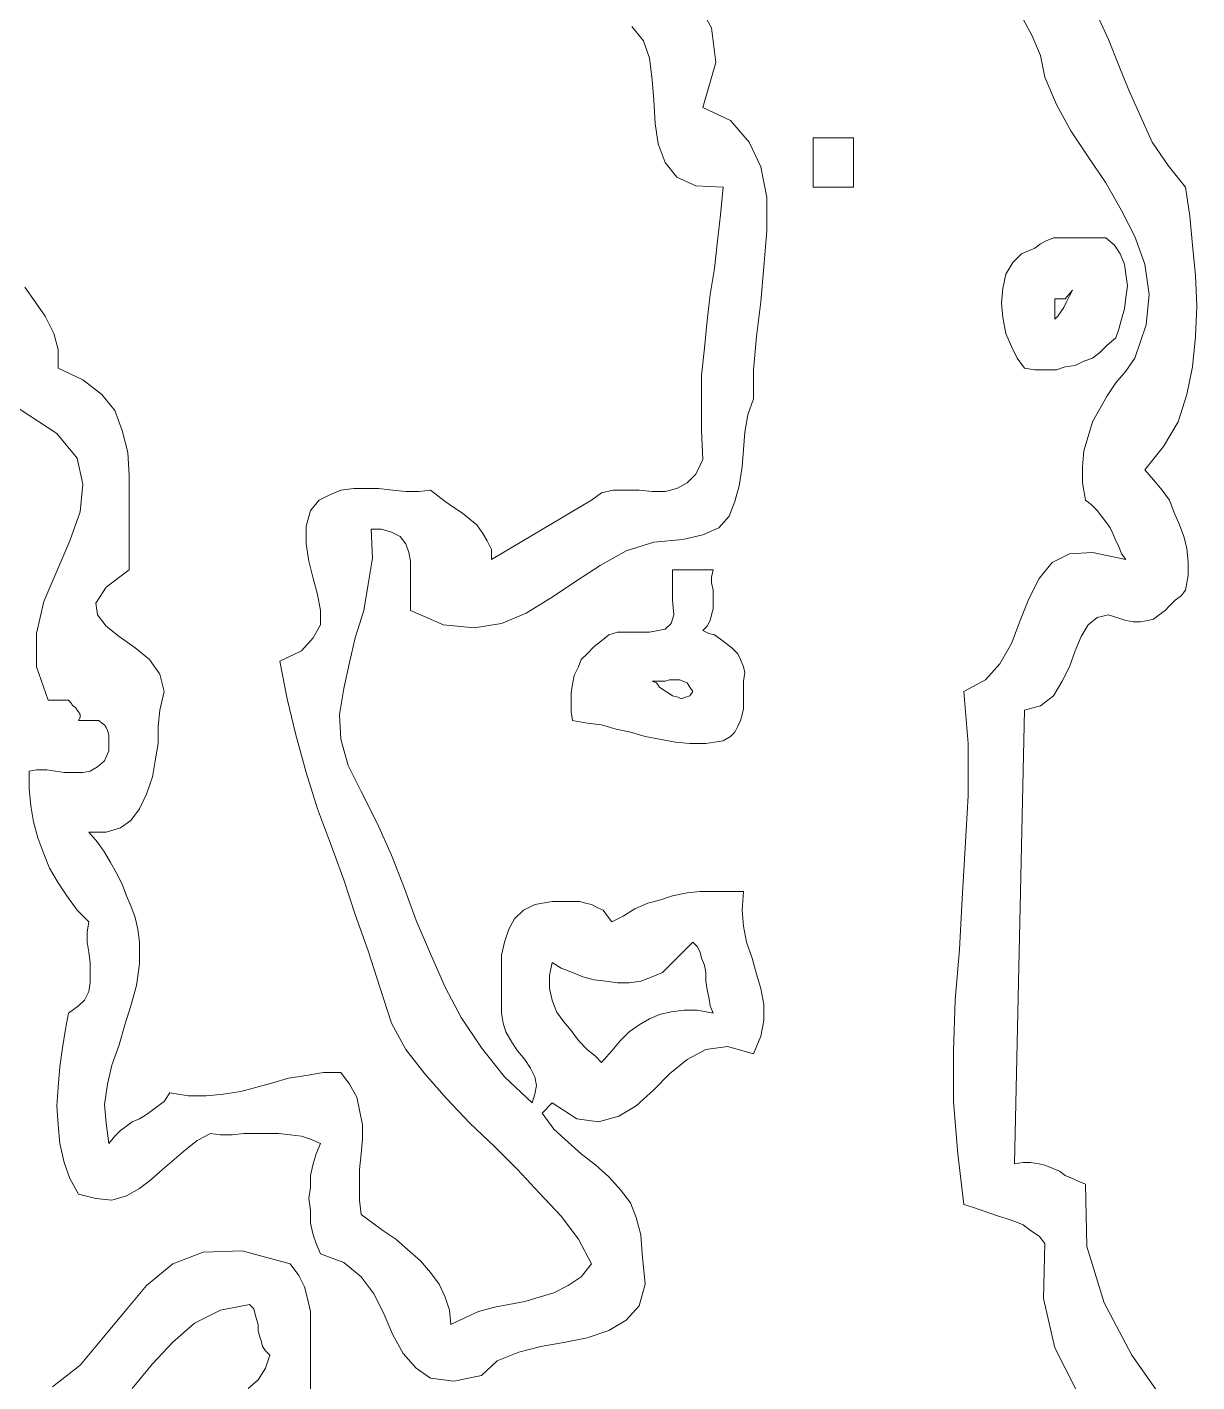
# Model space of a CAD drawing. Header units: millimetres. Extents: x -102 to 1947, y 0 to 1377.
# Drawn here: x 122.1 to 211.1, y 823.5 to 926.6 of the extents above; entities that cross this region are included whole.
import ezdxf

# ---------------------------------------------------------------- set-up
doc = ezdxf.new("R2010")
doc.units = ezdxf.units.MM
doc.layers.add('ceco.net 341', color=7, linetype='Continuous', lineweight=5)

# ---------------------------------------------------------------- blocks, each defined once
blk = doc.blocks.new('A$C00E300AF')
for p, q in [((-128.35, 1200.24), (-125.93, 1196.05)), ((-125.93, 1196.05), (-125.27, 1190.76)), ((-125.27, 1190.76), (-127.25, 1183.93)), ((-127.25, 1183.93), (-123.06, 1181.95)), ((-123.06, 1181.95), (-120.2, 1178.64)), ((-120.2, 1178.64), (-118.43, 1174.9)), ((-110.5, 1179.3), (-104.33, 1179.3)), ((-110.5, 1171.81), (-110.5, 1179.3)), ((-104.33, 1179.3), (-104.33, 1171.81)), ((-118.43, 1174.9), (-117.55, 1170.27)), ((-104.33, 1171.81), (-110.5, 1171.81)), ((-117.55, 1170.27), (-117.55, 1165.2)), ((-117.55, 1165.2), (-117.99, 1159.69)), ((-78.77, 1161.67), (-76.79, 1162.56)), ((-76.79, 1162.56), (-75.9, 1163.22)), ((-75.9, 1163.22), (-75.02, 1163.66)), ((-75.02, 1163.66), (-73.92, 1164.1)), ((-73.92, 1164.1), (-73.04, 1164.1)), ((-73.04, 1164.1), (-71.72, 1164.1)), ((-71.72, 1164.1), (-70.62, 1164.1)), ((-70.62, 1164.1), (-69.51, 1164.1)), ((-69.51, 1164.1), (-68.19, 1164.1)), ((-68.19, 1164.1), (-67.09, 1164.1)), ((-67.09, 1164.1), (-65.99, 1164.1)), ((-65.99, 1164.1), (-64.67, 1163)), ((-64.67, 1163), (-63.78, 1161.67)), ((-81.19, 1158.59), (-80.09, 1160.35)), ((-80.09, 1160.35), (-78.77, 1161.67)), ((-63.78, 1161.67), (-63.12, 1160.13)), ((-63.12, 1160.13), (-62.9, 1158.59)), ((-117.99, 1159.69), (-118.43, 1154.4)), ((-81.63, 1156.39), (-81.19, 1158.59)), ((-62.9, 1158.59), (-62.68, 1156.83)), ((-81.85, 1154.18), (-81.63, 1156.39)), ((-62.68, 1156.83), (-62.9, 1155.06)), ((-118.43, 1154.4), (-119.1, 1149.11)), ((-81.63, 1151.98), (-81.85, 1154.18)), ((-62.9, 1155.06), (-63.12, 1153.3)), ((-81.19, 1149.55), (-81.63, 1151.98)), ((-63.56, 1151.76), (-64.01, 1150.21)), ((-63.12, 1153.3), (-63.56, 1151.76)), ((-64.01, 1150.21), (-64.45, 1148.89)), ((-119.1, 1149.11), (-119.54, 1144.04)), ((-80.31, 1147.57), (-81.19, 1149.55)), ((-65.77, 1147.79), (-66.87, 1146.69)), ((-64.45, 1148.89), (-65.77, 1147.79)), ((-79.43, 1145.81), (-80.31, 1147.57)), ((-78.33, 1144.27), (-79.43, 1145.81)), ((-67.97, 1145.81), (-69.29, 1145.37)), ((-66.87, 1146.69), (-67.97, 1145.81)), ((-119.54, 1144.04), (-119.54, 1139.64)), ((-76.79, 1144.04), (-78.33, 1144.27)), ((-75.02, 1144.04), (-76.79, 1144.04)), ((-73.48, 1144.04), (-75.02, 1144.04)), ((-72.16, 1144.49), (-73.48, 1144.04)), ((-70.62, 1144.71), (-72.16, 1144.49)), ((-69.29, 1145.37), (-70.62, 1144.71)), ((-119.54, 1139.64), (-120.42, 1137.21)), ((-225.53, 1134.35), (-231.26, 1138.09)), ((-120.42, 1137.21), (-120.86, 1134.57)), ((-222.45, 1130.6), (-225.53, 1134.35)), ((-120.86, 1134.57), (-121.08, 1131.92)), ((-121.08, 1131.92), (-121.3, 1129.28)), ((-221.56, 1126.64), (-222.45, 1130.6)), ((-121.3, 1129.28), (-121.74, 1126.42)), ((-222, 1122.45), (-221.56, 1126.64)), ((-121.74, 1126.42), (-122.4, 1123.99)), ((-122.4, 1123.99), (-123.28, 1121.79)), ((-223.55, 1118.04), (-222, 1122.45)), ((-123.28, 1121.79), (-124.83, 1120.03)), ((-177.71, 1119.8), (-177.49, 1115.4)), ((-176.17, 1119.8), (-177.71, 1119.8)), ((-174.63, 1119.36), (-176.17, 1119.8)), ((-173.3, 1118.7), (-174.63, 1119.36)), ((-127.25, 1118.92), (-130.33, 1118.26)), ((-124.83, 1120.03), (-127.25, 1118.92)), ((-225.53, 1113.41), (-223.55, 1118.04)), ((-172.42, 1117.6), (-173.3, 1118.7)), ((-171.98, 1116.28), (-172.42, 1117.6)), ((-134.74, 1117.82), (-138.93, 1116.5)), ((-130.33, 1118.26), (-134.74, 1117.82)), ((-177.49, 1115.4), (-178.15, 1111.43)), ((-171.76, 1114.96), (-171.98, 1116.28)), ((-171.76, 1113.41), (-171.76, 1114.96)), ((-138.93, 1116.5), (-142.89, 1114.3)), ((-227.51, 1108.79), (-225.53, 1113.41)), ((-171.76, 1111.87), (-171.76, 1113.41)), ((-142.89, 1114.3), (-146.64, 1111.87)), ((-131.88, 1113.63), (-125.71, 1113.63)), ((-131.88, 1109.01), (-131.88, 1113.63)), ((-125.71, 1113.63), (-125.93, 1112.53)), ((-178.15, 1111.43), (-178.81, 1107.46)), ((-171.76, 1110.33), (-171.76, 1111.87)), ((-146.64, 1111.87), (-150.17, 1109.45)), ((-125.93, 1112.53), (-125.93, 1111.65)), ((-125.93, 1111.65), (-125.71, 1110.55)), ((-125.71, 1110.55), (-125.71, 1109.67)), ((-228.62, 1103.94), (-227.51, 1108.79)), ((-171.76, 1109.01), (-171.76, 1110.33)), ((-171.76, 1107.46), (-171.76, 1109.01)), ((-150.17, 1109.45), (-154.13, 1107.02)), ((-131.66, 1106.8), (-131.88, 1109.01)), ((-125.71, 1109.67), (-125.71, 1108.57)), ((-125.71, 1108.57), (-125.71, 1107.68)), ((-178.81, 1107.46), (-180.14, 1103.28)), ((-166.69, 1105.26), (-171.76, 1107.46)), ((-154.13, 1107.02), (-157.88, 1105.48)), ((-132.1, 1105.48), (-131.66, 1106.8)), ((-125.93, 1106.8), (-126.15, 1105.92)), ((-125.71, 1107.68), (-125.93, 1106.8)), ((-162.07, 1104.82), (-166.69, 1105.26)), ((-157.88, 1105.48), (-162.07, 1104.82)), ((-135.4, 1104.16), (-134.08, 1104.38)), ((-134.08, 1104.38), (-132.98, 1104.6)), ((-132.98, 1104.6), (-132.1, 1105.48)), ((-126.59, 1105.04), (-127.25, 1104.38)), ((-127.25, 1104.38), (-126.37, 1103.94)), ((-126.15, 1105.92), (-126.59, 1105.04)), ((-228.62, 1098.87), (-228.62, 1103.94)), ((-180.14, 1103.28), (-181.02, 1099.53)), ((-143.78, 1101.96), (-142.67, 1102.84)), ((-142.67, 1102.84), (-141.57, 1103.72)), ((-141.57, 1103.72), (-140.25, 1104.16)), ((-140.25, 1104.16), (-138.71, 1104.16)), ((-138.71, 1104.16), (-136.94, 1104.16)), ((-136.94, 1104.16), (-135.4, 1104.16)), ((-126.37, 1103.94), (-125.49, 1103.72)), ((-125.49, 1103.72), (-124.6, 1103.06)), ((-124.6, 1103.06), (-123.72, 1102.4)), ((-123.72, 1102.4), (-122.84, 1101.74)), ((-145.76, 1099.97), (-144.88, 1100.85)), ((-144.88, 1100.85), (-143.78, 1101.96)), ((-122.84, 1101.74), (-121.96, 1100.85)), ((-121.96, 1100.85), (-121.52, 1099.97)), ((-226.85, 1093.8), (-228.62, 1098.87)), ((-181.02, 1099.53), (-181.9, 1095.57)), ((-146.86, 1097.55), (-146.2, 1098.87)), ((-146.2, 1098.87), (-145.76, 1099.97)), ((-121.52, 1099.97), (-121.08, 1098.87)), ((-121.08, 1098.87), (-120.86, 1097.99)), ((-147.3, 1094.9), (-147.08, 1096.23)), ((-147.08, 1096.23), (-146.86, 1097.55)), ((-120.86, 1097.99), (-121.08, 1096.67)), ((-121.08, 1096.67), (-121.08, 1095.79)), ((-181.9, 1095.57), (-182.56, 1091.6)), ((-147.3, 1093.58), (-147.3, 1094.9)), ((-121.08, 1095.79), (-121.08, 1094.68)), ((-121.08, 1094.68), (-121.08, 1093.58)), ((-223.77, 1093.8), (-226.85, 1093.8)), ((-223.33, 1093.36), (-223.77, 1093.8)), ((-223.11, 1092.92), (-223.33, 1093.36)), ((-222.67, 1092.7), (-223.11, 1092.92)), ((-222.45, 1092.26), (-222.67, 1092.7)), ((-222.23, 1092.04), (-222.45, 1092.26)), ((-222, 1091.6), (-222.23, 1092.04)), ((-147.3, 1092.04), (-147.3, 1093.58)), ((-147.08, 1090.72), (-147.3, 1092.04)), ((-121.08, 1092.48), (-121.3, 1091.6)), ((-121.08, 1093.58), (-121.08, 1092.48)), ((-222.23, 1090.72), (-222, 1091.16)), ((-219.14, 1090.72), (-222.23, 1090.72)), ((-222, 1091.16), (-222, 1091.6)), ((-218.7, 1090.28), (-219.14, 1090.72)), ((-218.26, 1090.06), (-218.7, 1090.28)), ((-218.04, 1089.62), (-218.26, 1090.06)), ((-182.56, 1091.6), (-182.34, 1087.85)), ((-144.88, 1090.28), (-147.08, 1090.72)), ((-142.67, 1090.06), (-144.88, 1090.28)), ((-140.47, 1089.39), (-142.67, 1090.06)), ((-121.52, 1090.72), (-121.96, 1089.84)), ((-121.3, 1091.6), (-121.52, 1090.72)), ((-217.82, 1089.17), (-218.04, 1089.62)), ((-217.6, 1088.51), (-217.82, 1089.17)), ((-217.6, 1087.85), (-217.6, 1088.51)), ((-138.27, 1088.95), (-140.47, 1089.39)), ((-136.06, 1088.29), (-138.27, 1088.95)), ((-133.86, 1087.85), (-136.06, 1088.29)), ((-123.06, 1088.29), (-124.16, 1087.63)), ((-122.4, 1088.95), (-123.06, 1088.29)), ((-121.96, 1089.84), (-122.4, 1088.95)), ((-218.26, 1084.55), (-217.6, 1086.09)), ((-217.6, 1087.41), (-217.6, 1087.85)), ((-217.6, 1086.75), (-217.6, 1087.41)), ((-217.6, 1086.09), (-217.6, 1086.75)), ((-182.34, 1087.85), (-181.24, 1083.89)), ((-131.44, 1087.41), (-133.86, 1087.85)), ((-129.23, 1087.19), (-131.44, 1087.41)), ((-126.81, 1087.19), (-129.23, 1087.19)), ((-124.16, 1087.63), (-126.81, 1087.19)), ((-219.36, 1083.67), (-218.26, 1084.55)), ((-181.24, 1083.89), (-179.25, 1079.92)), ((-229.72, 1083), (-228.62, 1083.22)), ((-229.72, 1080.36), (-229.72, 1083)), ((-228.62, 1083.22), (-227.07, 1083.22)), ((-227.07, 1083.22), (-225.75, 1083)), ((-225.75, 1083), (-224.43, 1082.78)), ((-224.43, 1082.78), (-222.89, 1082.78)), ((-222.89, 1082.78), (-221.56, 1082.78)), ((-221.56, 1082.78), (-220.46, 1083)), ((-220.46, 1083), (-219.36, 1083.67)), ((-229.5, 1077.72), (-229.72, 1080.36)), ((-179.25, 1079.92), (-176.83, 1075.07)), ((-229.06, 1075.29), (-229.5, 1077.72)), ((-228.4, 1072.87), (-229.06, 1075.29)), ((-176.83, 1075.07), (-174.63, 1070.22)), ((-227.51, 1070.44), (-228.4, 1072.87)), ((-226.63, 1068.24), (-227.51, 1070.44)), ((-174.63, 1070.22), (-172.64, 1065.16)), ((-225.31, 1066.04), (-226.63, 1068.24)), ((-223.99, 1064.05), (-225.31, 1066.04)), ((-222.45, 1061.85), (-223.99, 1064.05)), ((-172.64, 1065.16), (-170.88, 1060.31)), ((-152.81, 1062.73), (-150.17, 1063.17)), ((-150.17, 1063.17), (-149.29, 1063.17)), ((-149.29, 1063.17), (-148.18, 1063.17)), ((-148.18, 1063.17), (-147.08, 1063.17)), ((-147.08, 1063.17), (-145.98, 1063.17)), ((-145.98, 1063.17), (-145.1, 1062.95)), ((-135.62, 1062.95), (-133.86, 1063.39)), ((-133.86, 1063.39), (-131.88, 1064.05)), ((-131.88, 1064.05), (-129.67, 1064.49)), ((-129.67, 1064.49), (-127.69, 1064.71)), ((-127.69, 1064.71), (-125.49, 1064.71)), ((-125.49, 1064.71), (-123.28, 1064.71)), ((-123.28, 1064.71), (-121.08, 1064.71)), ((-121.08, 1064.71), (-121.3, 1061.85)), ((-220.68, 1060.09), (-222.45, 1061.85)), ((-155.9, 1060.53), (-154.57, 1061.85)), ((-154.57, 1061.85), (-152.81, 1062.73)), ((-145.1, 1062.95), (-144.22, 1062.73)), ((-144.22, 1062.73), (-143.34, 1062.29)), ((-143.34, 1062.29), (-142.45, 1061.85)), ((-142.45, 1061.85), (-141.79, 1060.97)), ((-139.37, 1060.97), (-137.61, 1062.07)), ((-137.61, 1062.07), (-135.62, 1062.95)), ((-121.3, 1061.85), (-121.08, 1059.43)), ((-220.9, 1058.54), (-220.68, 1060.09)), ((-170.88, 1060.31), (-168.68, 1055.24)), ((-156.78, 1058.98), (-155.9, 1060.53)), ((-141.79, 1060.97), (-141.13, 1060.09)), ((-141.13, 1060.09), (-139.37, 1060.97)), ((-121.08, 1059.43), (-120.64, 1057)), ((-220.9, 1057), (-220.9, 1058.54)), ((-220.68, 1055.46), (-220.9, 1057)), ((-157.88, 1055.02), (-157.44, 1057)), ((-157.44, 1057), (-156.78, 1058.98)), ((-120.64, 1057), (-119.76, 1054.58)), ((-220.46, 1053.92), (-220.68, 1055.46)), ((-168.68, 1055.24), (-166.47, 1050.17)), ((-157.88, 1052.81), (-157.88, 1055.02)), ((-220.46, 1052.37), (-220.46, 1053.92)), ((-119.76, 1054.58), (-119.1, 1052.15)), ((-220.68, 1049.51), (-220.46, 1050.83)), ((-220.46, 1050.83), (-220.46, 1052.37)), ((-157.88, 1050.61), (-157.88, 1052.81)), ((-119.1, 1052.15), (-118.43, 1049.95)), ((-221.34, 1048.19), (-220.68, 1049.51)), ((-166.47, 1050.17), (-164.05, 1045.54)), ((-157.88, 1048.41), (-157.88, 1050.61)), ((-118.43, 1049.95), (-117.99, 1047.53)), ((-223.77, 1046.2), (-222.23, 1047.31)), ((-222.23, 1047.31), (-221.34, 1048.19)), ((-157.88, 1046.2), (-157.88, 1048.41)), ((-117.99, 1047.53), (-117.99, 1045.1)), ((-224.21, 1043.78), (-223.77, 1046.2)), ((-164.05, 1045.54), (-160.96, 1040.92)), ((-157.66, 1044.66), (-157.88, 1046.2)), ((-157.22, 1043.34), (-157.66, 1044.66)), ((-117.99, 1045.1), (-118.43, 1042.68)), ((-224.65, 1040.92), (-224.21, 1043.78)), ((-156.34, 1041.8), (-157.22, 1043.34)), ((-118.43, 1042.68), (-119.54, 1040.03)), ((-225.09, 1038.05), (-224.65, 1040.92)), ((-160.96, 1040.92), (-157.44, 1036.51)), ((-155.46, 1040.47), (-156.34, 1041.8)), ((-126.81, 1040.69), (-129.67, 1039.15)), ((-123.5, 1041.14), (-126.81, 1040.69)), ((-119.54, 1040.03), (-123.5, 1041.14)), ((-154.35, 1039.15), (-155.46, 1040.47)), ((-153.47, 1037.83), (-154.35, 1039.15)), ((-129.67, 1039.15), (-132.32, 1036.95)), ((-225.31, 1034.97), (-225.09, 1038.05)), ((-157.44, 1036.51), (-153.25, 1032.54)), ((-152.81, 1036.51), (-153.47, 1037.83)), ((-152.59, 1035.19), (-152.81, 1036.51)), ((-132.32, 1036.95), (-134.74, 1034.52)), ((-225.53, 1032.1), (-225.31, 1034.97)), ((-152.81, 1033.86), (-152.59, 1035.19)), ((-134.74, 1034.52), (-137.39, 1032.1)), ((-153.25, 1032.54), (-152.81, 1033.86)), ((-150.17, 1032.54), (-151.71, 1031)), ((-146.42, 1030.12), (-150.17, 1032.54)), ((-225.31, 1029.24), (-225.53, 1032.1)), ((-151.71, 1031), (-149.95, 1028.57)), ((-140.03, 1030.56), (-143.12, 1029.68)), ((-137.39, 1032.1), (-140.03, 1030.56)), ((-225.09, 1026.37), (-225.31, 1029.24)), ((-149.95, 1028.57), (-147.74, 1026.59)), ((-143.12, 1029.68), (-146.42, 1030.12)), ((-224.43, 1023.51), (-225.09, 1026.37)), ((-204.16, 1026.81), (-205.92, 1025.49)), ((-202.17, 1027.91), (-204.16, 1026.81)), ((-200.63, 1027.69), (-202.17, 1027.91)), ((-198.87, 1027.69), (-200.63, 1027.69)), ((-197.1, 1027.91), (-198.87, 1027.69)), ((-195.34, 1027.91), (-197.1, 1027.91)), ((-193.36, 1027.91), (-195.34, 1027.91)), ((-191.82, 1027.91), (-193.36, 1027.91)), ((-190.05, 1027.69), (-191.82, 1027.91)), ((-188.29, 1027.47), (-190.05, 1027.69)), ((-186.97, 1027.03), (-188.29, 1027.47)), ((-185.42, 1026.37), (-186.97, 1027.03)), ((-186.09, 1024.83), (-185.42, 1026.37)), ((-147.74, 1026.59), (-145.76, 1024.83)), ((-205.92, 1025.49), (-207.68, 1023.95)), ((-186.53, 1023.29), (-186.09, 1024.83)), ((-145.76, 1024.83), (-143.56, 1023.07)), ((-223.55, 1021.08), (-224.43, 1023.51)), ((-209.44, 1022.4), (-211.21, 1020.86)), ((-207.68, 1023.95), (-209.44, 1022.4)), ((-186.97, 1021.52), (-186.53, 1023.29)), ((-143.56, 1023.07), (-141.57, 1021.3)), ((-222.23, 1018.66), (-223.55, 1021.08)), ((-211.21, 1020.86), (-212.97, 1019.54)), ((-186.97, 1019.76), (-186.97, 1021.52)), ((-141.57, 1021.3), (-139.81, 1019.32)), ((-219.58, 1018), (-222.23, 1018.66)), ((-217.16, 1017.78), (-219.58, 1018)), ((-214.95, 1018.44), (-217.16, 1017.78)), ((-212.97, 1019.54), (-214.95, 1018.44)), ((-187.19, 1018), (-186.97, 1019.76)), ((-186.97, 1016.23), (-187.19, 1018)), ((-139.81, 1019.32), (-138.27, 1017.34)), ((-186.97, 1014.25), (-186.97, 1016.23)), ((-138.27, 1017.34), (-137.39, 1015.13)), ((-186.53, 1012.49), (-186.97, 1014.25)), ((-137.39, 1015.13), (-136.72, 1012.49)), ((-186.09, 1011.17), (-186.53, 1012.49)), ((-136.72, 1012.49), (-136.5, 1009.62)), ((-207.9, 1008.08), (-203.27, 1009.84)), ((-203.27, 1009.84), (-197.32, 1010.06)), ((-197.32, 1010.06), (-190.05, 1008.08)), ((-185.42, 1009.62), (-186.09, 1011.17)), ((-181.9, 1008.3), (-185.42, 1009.62)), ((-136.5, 1009.62), (-136.06, 1005)), ((-211.87, 1004.78), (-207.9, 1008.08)), ((-190.05, 1008.08), (-188.73, 1006.32)), ((-179.25, 1006.1), (-181.9, 1008.3)), ((-188.73, 1006.32), (-187.85, 1004.56)), ((-177.27, 1003.45), (-179.25, 1006.1)), ((-215.17, 1000.81), (-211.87, 1004.78)), ((-187.85, 1004.56), (-187.41, 1002.79)), ((-175.73, 1000.37), (-177.27, 1003.45)), ((-136.06, 1005), (-136.94, 1001.69)), ((-187.41, 1002.79), (-186.97, 1000.81)), ((-136.94, 1001.69), (-138.93, 999.49)), ((-218.7, 996.62), (-215.17, 1000.81)), ((-186.97, 1000.81), (-186.97, 998.83)), ((-174.41, 997.28), (-175.73, 1000.37)), ((-138.93, 999.49), (-141.57, 997.94)), ((-186.97, 998.83), (-186.97, 996.62)), ((-172.86, 994.42), (-174.41, 997.28)), ((-141.57, 997.94), (-144.88, 996.84)), ((-222, 992.66), (-218.7, 996.62)), ((-186.97, 996.62), (-186.97, 994.42)), ((-151.93, 995.52), (-155.24, 994.64)), ((-148.18, 996.18), (-151.93, 995.52)), ((-144.88, 996.84), (-148.18, 996.18)), ((-186.97, 994.42), (-186.97, 992.22)), ((-170.88, 992.22), (-172.86, 994.42)), ((-158.54, 993.32), (-160.96, 991.11)), ((-155.24, 994.64), (-158.54, 993.32)), ((-226.19, 989.35), (-222, 992.66)), ((-186.97, 992.22), (-186.97, 990.23)), ((-168.68, 990.67), (-170.88, 992.22)), ((-160.96, 991.11), (-165.15, 990.23)), ((-186.97, 990.23), (-186.97, 988.03)), ((-165.15, 990.23), (-168.68, 990.67))]:
    blk.add_line(p, q)
at = {"layer": 'ceco.net 341'}
for p, q in [((-78.77, 1197.81), (-77.23, 1194.95)), ((-65.55, 1194.29), (-67.31, 1198.03)), ((-138.05, 1196.27), (-136.28, 1194.07)), ((-136.28, 1194.07), (-135.4, 1191.42)), ((-77.23, 1194.95), (-75.9, 1191.86)), ((-64.01, 1190.32), (-65.55, 1194.29)), ((-135.4, 1191.42), (-134.96, 1188.12)), ((-75.9, 1191.86), (-75.24, 1188.56)), ((-62.46, 1186.57), (-64.01, 1190.32)), ((-134.96, 1188.12), (-134.74, 1185.03)), ((-75.24, 1188.56), (-73.48, 1184.37)), ((-134.74, 1185.03), (-134.52, 1181.51)), ((-60.7, 1182.61), (-62.46, 1186.57)), ((-73.48, 1184.37), (-71.28, 1180.4)), ((-134.52, 1181.51), (-134.08, 1178.42)), ((-58.94, 1178.64), (-60.7, 1182.61)), ((-71.28, 1180.4), (-68.63, 1176.44)), ((-56.51, 1175.12), (-58.94, 1178.64)), ((-134.08, 1178.42), (-132.98, 1175.56)), ((-132.98, 1175.56), (-131.22, 1173.35)), ((-68.63, 1176.44), (-65.99, 1172.47)), ((-53.87, 1171.81), (-56.51, 1175.12)), ((-131.22, 1173.35), (-128.35, 1172.03)), ((-65.99, 1172.47), (-63.56, 1168.28)), ((-128.35, 1172.03), (-124.16, 1171.81)), ((-124.16, 1171.81), (-124.6, 1167.62)), ((-53.21, 1167.4), (-53.87, 1171.81)), ((-63.56, 1168.28), (-61.58, 1164.32)), ((-124.6, 1167.62), (-125.05, 1163.66)), ((-52.77, 1163), (-53.21, 1167.4)), ((-61.58, 1164.32), (-60.04, 1160.13)), ((-125.05, 1163.66), (-125.49, 1159.47)), ((-52.33, 1158.37), (-52.77, 1163)), ((-60.04, 1160.13), (-59.38, 1155.5)), ((-125.49, 1159.47), (-126.15, 1155.5)), ((-52.11, 1153.74), (-52.33, 1158.37)), ((-228.84, 1154.4), (-230.38, 1156.61)), ((-72.16, 1154.84), (-71.06, 1156.16)), ((-71.06, 1156.16), (-71.5, 1155.28)), ((-227.29, 1152.2), (-228.84, 1154.4)), ((-126.15, 1155.5), (-126.59, 1151.54)), ((-73.7, 1154.84), (-72.16, 1154.84)), ((-73.7, 1151.76), (-73.7, 1154.84)), ((-71.94, 1154.4), (-72.38, 1153.52)), ((-71.5, 1155.28), (-71.94, 1154.4)), ((-59.38, 1155.5), (-59.82, 1150.88)), ((-225.97, 1149.55), (-227.29, 1152.2)), ((-73.26, 1152.2), (-73.7, 1151.76)), ((-72.82, 1152.86), (-73.26, 1152.2)), ((-72.38, 1153.52), (-72.82, 1152.86)), ((-52.33, 1149.11), (-52.11, 1153.74)), ((-126.59, 1151.54), (-127.03, 1147.35)), ((-59.82, 1150.88), (-61.58, 1145.81)), ((-225.31, 1147.13), (-225.97, 1149.55)), ((-52.77, 1144.49), (-52.33, 1149.11)), ((-225.31, 1144.27), (-225.31, 1147.13)), ((-127.03, 1147.35), (-127.47, 1143.16)), ((-61.58, 1145.81), (-62.9, 1143.82)), ((-221.56, 1142.5), (-225.31, 1144.27)), ((-62.9, 1143.82), (-64.45, 1142.06)), ((-53.65, 1140.3), (-52.77, 1144.49)), ((-218.7, 1140.3), (-221.56, 1142.5)), ((-127.47, 1143.16), (-127.47, 1138.98)), ((-64.45, 1142.06), (-65.77, 1140.08)), ((-216.72, 1137.87), (-218.7, 1140.3)), ((-65.77, 1140.08), (-66.87, 1138.09)), ((-54.97, 1136.11), (-53.65, 1140.3)), ((-215.61, 1134.79), (-216.72, 1137.87)), ((-127.47, 1138.98), (-127.47, 1134.79)), ((-66.87, 1138.09), (-67.97, 1136.11)), ((-67.97, 1136.11), (-68.63, 1133.91)), ((-57.17, 1132.37), (-54.97, 1136.11)), ((-214.73, 1131.48), (-215.61, 1134.79)), ((-127.47, 1134.79), (-127.25, 1130.38)), ((-68.63, 1133.91), (-69.29, 1131.7)), ((-214.51, 1127.96), (-214.73, 1131.48)), ((-69.29, 1131.7), (-69.51, 1129.28)), ((-60.04, 1128.84), (-57.17, 1132.37)), ((-127.25, 1130.38), (-128.35, 1128.18)), ((-69.51, 1129.28), (-69.51, 1126.86)), ((-214.51, 1124.21), (-214.51, 1127.96)), ((-128.35, 1128.18), (-129.67, 1126.86)), ((-58.72, 1127.3), (-60.04, 1128.84)), ((-57.39, 1125.75), (-58.72, 1127.3)), ((-183.88, 1125.09), (-185.65, 1124.21)), ((-182.34, 1125.75), (-183.88, 1125.09)), ((-180.36, 1125.98), (-182.34, 1125.75)), ((-178.37, 1125.98), (-180.36, 1125.98)), ((-176.61, 1125.98), (-178.37, 1125.98)), ((-174.41, 1125.75), (-176.61, 1125.98)), ((-172.42, 1125.53), (-174.41, 1125.75)), ((-170.44, 1125.53), (-172.42, 1125.53)), ((-168.68, 1125.75), (-170.44, 1125.53)), ((-167.58, 1124.87), (-168.68, 1125.75)), ((-142.67, 1125.31), (-144.22, 1124.21)), ((-140.91, 1125.75), (-142.67, 1125.31)), ((-138.93, 1125.75), (-140.91, 1125.75)), ((-136.94, 1125.75), (-138.93, 1125.75)), ((-134.96, 1125.53), (-136.94, 1125.75)), ((-132.98, 1125.53), (-134.96, 1125.53)), ((-131.22, 1125.98), (-132.98, 1125.53)), ((-129.67, 1126.86), (-131.22, 1125.98)), ((-69.51, 1126.86), (-69.07, 1124.21)), ((-56.29, 1124.21), (-57.39, 1125.75)), ((-214.51, 1120.69), (-214.51, 1124.21)), ((-185.65, 1124.21), (-186.97, 1122.67)), ((-166.47, 1123.99), (-167.58, 1124.87)), ((-165.15, 1123.11), (-166.47, 1123.99)), ((-163.83, 1122.23), (-165.15, 1123.11)), ((-144.22, 1124.21), (-159.42, 1115.18)), ((-69.07, 1124.21), (-68.19, 1123.55)), ((-68.19, 1123.55), (-67.31, 1122.67)), ((-55.63, 1122.45), (-56.29, 1124.21)), ((-186.97, 1122.67), (-187.63, 1120.25)), ((-162.73, 1121.35), (-163.83, 1122.23)), ((-161.63, 1120.47), (-162.73, 1121.35)), ((-67.31, 1122.67), (-66.65, 1121.79)), ((-66.65, 1121.79), (-65.99, 1120.91)), ((-65.99, 1120.91), (-65.33, 1120.03)), ((-54.75, 1120.47), (-55.63, 1122.45)), ((-214.51, 1116.94), (-214.51, 1120.69)), ((-187.63, 1120.25), (-187.63, 1117.6)), ((-160.74, 1119.14), (-161.63, 1120.47)), ((-160.08, 1118.04), (-160.74, 1119.14)), ((-65.33, 1120.03), (-64.89, 1119.14)), ((-64.89, 1119.14), (-64.45, 1118.04)), ((-54.09, 1118.7), (-54.75, 1120.47)), ((-214.51, 1113.63), (-214.51, 1116.94)), ((-187.63, 1117.6), (-187.19, 1114.96)), ((-159.42, 1116.72), (-160.08, 1118.04)), ((-64.45, 1118.04), (-64.01, 1117.16)), ((-64.01, 1117.16), (-63.56, 1116.06)), ((-53.65, 1116.94), (-54.09, 1118.7)), ((-53.43, 1114.74), (-53.65, 1116.94)), ((-187.19, 1114.96), (-186.53, 1112.31)), ((-159.42, 1115.18), (-159.42, 1116.72)), ((-74.14, 1114.74), (-76.12, 1112.31)), ((-71.5, 1116.06), (-74.14, 1114.74)), ((-67.97, 1116.28), (-71.5, 1116.06)), ((-62.9, 1115.18), (-67.97, 1116.28)), ((-63.56, 1116.06), (-62.9, 1115.18)), ((-53.43, 1112.75), (-53.43, 1114.74)), ((-218.04, 1110.99), (-214.51, 1113.63)), ((-53.87, 1110.55), (-53.43, 1112.75)), ((-219.58, 1108.57), (-218.04, 1110.99)), ((-186.53, 1112.31), (-185.87, 1109.89)), ((-76.12, 1112.31), (-77.67, 1109.23)), ((-54.53, 1109.67), (-53.87, 1110.55)), ((-219.36, 1106.8), (-219.58, 1108.57)), ((-185.87, 1109.89), (-185.42, 1107.46)), ((-77.67, 1109.23), (-78.99, 1105.92)), ((-56.29, 1108.13), (-55.41, 1109.01)), ((-55.41, 1109.01), (-54.53, 1109.67)), ((-218.04, 1105.04), (-219.36, 1106.8)), ((-185.42, 1107.46), (-185.42, 1105.26)), ((-67.31, 1106.36), (-65.55, 1106.8)), ((-65.55, 1106.8), (-62.9, 1105.92)), ((-58.72, 1106.14), (-57.83, 1106.8)), ((-57.83, 1106.8), (-56.95, 1107.46)), ((-56.95, 1107.46), (-56.29, 1108.13)), ((-216.06, 1103.5), (-218.04, 1105.04)), ((-185.42, 1105.26), (-186.53, 1103.28)), ((-78.99, 1105.92), (-80.31, 1102.4)), ((-69.73, 1103.5), (-68.63, 1105.26)), ((-68.63, 1105.26), (-67.31, 1106.36)), ((-62.9, 1105.92), (-61.8, 1105.7)), ((-61.8, 1105.7), (-60.7, 1105.7)), ((-60.7, 1105.7), (-59.6, 1105.92)), ((-59.6, 1105.92), (-58.72, 1106.14)), ((-213.63, 1101.74), (-216.06, 1103.5)), ((-186.53, 1103.28), (-188.29, 1101.29)), ((-80.31, 1102.4), (-82.07, 1099.31)), ((-70.62, 1101.29), (-69.73, 1103.5)), ((-211.43, 1099.97), (-213.63, 1101.74)), ((-188.29, 1101.29), (-191.59, 1099.75)), ((-71.5, 1098.87), (-70.62, 1101.29)), ((-209.88, 1097.77), (-211.43, 1099.97)), ((-191.59, 1099.75), (-190.49, 1094.02)), ((-82.07, 1099.31), (-84.28, 1096.89)), ((-72.6, 1096.67), (-71.5, 1098.87)), ((-209.22, 1095.12), (-209.88, 1097.77)), ((-134.96, 1096.67), (-134.3, 1096.67)), ((-134.3, 1096.45), (-134.96, 1096.67)), ((-134.3, 1096.67), (-133.64, 1096.67)), ((-133.86, 1095.79), (-134.3, 1096.45)), ((-133.64, 1096.67), (-132.98, 1096.67)), ((-132.98, 1096.67), (-132.32, 1096.89)), ((-132.32, 1096.89), (-131.44, 1096.89)), ((-131.44, 1096.89), (-130.77, 1096.89)), ((-130.77, 1096.89), (-130.33, 1096.67)), ((-130.33, 1096.67), (-129.67, 1096.45)), ((-129.67, 1096.45), (-129.23, 1095.79)), ((-84.28, 1096.89), (-87.58, 1095.12)), ((-73.92, 1094.46), (-72.6, 1096.67)), ((-209.88, 1092.26), (-209.22, 1095.12)), ((-133.2, 1095.34), (-133.86, 1095.79)), ((-132.54, 1094.9), (-133.2, 1095.34)), ((-131.88, 1094.46), (-132.54, 1094.9)), ((-131, 1094.24), (-131.88, 1094.46)), ((-130.55, 1094.02), (-131, 1094.24)), ((-129.89, 1094.24), (-130.55, 1094.02)), ((-129.23, 1094.46), (-129.89, 1094.24)), ((-129.23, 1095.79), (-128.79, 1095.12)), ((-128.79, 1095.12), (-129.23, 1094.46)), ((-87.58, 1095.12), (-86.92, 1087.19)), ((-75.9, 1092.92), (-73.92, 1094.46)), ((-210.11, 1089.84), (-209.88, 1092.26)), ((-190.49, 1094.02), (-189.17, 1088.51)), ((-79.87, 1023.29), (-78.33, 1092.26)), ((-78.33, 1092.26), (-75.9, 1092.92)), ((-210.11, 1087.19), (-210.11, 1089.84)), ((-189.17, 1088.51), (-187.63, 1082.78)), ((-210.55, 1084.55), (-210.11, 1087.19)), ((-86.92, 1087.19), (-86.92, 1079.26)), ((-210.99, 1082.12), (-210.55, 1084.55)), ((-211.87, 1079.48), (-210.99, 1082.12)), ((-187.63, 1082.78), (-185.87, 1077.27)), ((-212.97, 1077.27), (-211.87, 1079.48)), ((-86.92, 1079.26), (-87.36, 1071.33)), ((-214.29, 1075.51), (-212.97, 1077.27)), ((-185.87, 1077.27), (-183.88, 1071.99)), ((-220.68, 1073.75), (-218.04, 1073.75)), ((-219.36, 1072.21), (-220.68, 1073.75)), ((-218.04, 1073.75), (-215.83, 1074.41)), ((-215.83, 1074.41), (-214.29, 1075.51)), ((-218.26, 1070.66), (-219.36, 1072.21)), ((-183.88, 1071.99), (-181.9, 1066.48)), ((-217.38, 1069.12), (-218.26, 1070.66)), ((-87.36, 1071.33), (-87.8, 1063.61)), ((-216.5, 1067.58), (-217.38, 1069.12)), ((-215.61, 1065.82), (-216.5, 1067.58)), ((-214.95, 1064.05), (-215.61, 1065.82)), ((-181.9, 1066.48), (-180.14, 1061.19)), ((-214.29, 1062.51), (-214.95, 1064.05)), ((-87.8, 1063.61), (-88.24, 1055.9)), ((-213.63, 1060.75), (-214.29, 1062.51)), ((-180.14, 1061.19), (-178.15, 1055.68)), ((-213.19, 1058.98), (-213.63, 1060.75)), ((-212.97, 1057), (-213.19, 1058.98)), ((-212.97, 1053.7), (-212.97, 1057)), ((-133.42, 1052.37), (-128.79, 1057)), ((-128.79, 1057), (-128.13, 1056.34)), ((-178.15, 1055.68), (-176.39, 1050.17)), ((-128.13, 1056.34), (-127.69, 1055.46)), ((-127.69, 1055.46), (-127.47, 1054.58)), ((-88.24, 1055.9), (-88.91, 1048.19)), ((-213.41, 1050.39), (-212.97, 1053.7)), ((-150.61, 1051.93), (-150.17, 1053.92)), ((-150.17, 1053.92), (-148.84, 1053.04)), ((-148.84, 1053.04), (-147.08, 1052.37)), ((-127.47, 1054.58), (-127.03, 1053.48)), ((-127.03, 1053.48), (-126.81, 1052.37)), ((-150.61, 1049.95), (-150.61, 1051.93)), ((-147.08, 1052.37), (-145.54, 1051.71)), ((-145.54, 1051.71), (-143.78, 1051.27)), ((-143.78, 1051.27), (-142.01, 1051.05)), ((-142.01, 1051.05), (-140.25, 1050.83)), ((-140.25, 1050.83), (-138.49, 1050.83)), ((-138.49, 1050.83), (-136.72, 1051.05)), ((-136.72, 1051.05), (-134.96, 1051.71)), ((-134.96, 1051.71), (-133.42, 1052.37)), ((-126.81, 1052.37), (-126.81, 1051.05)), ((-126.81, 1051.05), (-126.59, 1049.73)), ((-214.29, 1047.31), (-213.41, 1050.39)), ((-176.39, 1050.17), (-174.63, 1044.66)), ((-150.17, 1048.19), (-150.61, 1049.95)), ((-126.59, 1049.73), (-126.37, 1048.63)), ((-215.17, 1044.44), (-214.29, 1047.31)), ((-149.51, 1046.42), (-150.17, 1048.19)), ((-126.37, 1048.63), (-126.15, 1047.31)), ((-126.15, 1047.31), (-125.71, 1046.2)), ((-88.91, 1048.19), (-89.13, 1040.47)), ((-174.63, 1044.66), (-172.42, 1040.69)), ((-148.4, 1044.88), (-149.51, 1046.42)), ((-147.3, 1043.56), (-148.4, 1044.88)), ((-135.4, 1045.32), (-136.94, 1044.44)), ((-133.86, 1045.98), (-135.4, 1045.32)), ((-132.1, 1046.42), (-133.86, 1045.98)), ((-130.11, 1046.64), (-132.1, 1046.42)), ((-128.13, 1046.64), (-130.11, 1046.64)), ((-125.71, 1046.2), (-128.13, 1046.64)), ((-216.06, 1041.36), (-215.17, 1044.44)), ((-146.2, 1042.02), (-147.3, 1043.56)), ((-138.49, 1043.34), (-139.81, 1042.02)), ((-136.94, 1044.44), (-138.49, 1043.34)), ((-217.16, 1038.27), (-216.06, 1041.36)), ((-172.42, 1040.69), (-169.56, 1036.95)), ((-144.88, 1040.69), (-146.2, 1042.02)), ((-143.56, 1039.59), (-144.88, 1040.69)), ((-139.81, 1042.02), (-141.13, 1040.47)), ((-142.67, 1038.71), (-143.56, 1039.59)), ((-141.13, 1040.47), (-142.67, 1038.71)), ((-89.13, 1040.47), (-89.13, 1032.76)), ((-217.82, 1035.41), (-217.16, 1038.27)), ((-187.63, 1036.73), (-190.27, 1036.29)), ((-184.98, 1037.17), (-187.63, 1036.73)), ((-182.34, 1037.17), (-184.98, 1037.17)), ((-181.02, 1035.41), (-182.34, 1037.17)), ((-169.56, 1036.95), (-166.25, 1033.2)), ((-218.26, 1032.32), (-217.82, 1035.41)), ((-195.12, 1034.97), (-197.54, 1034.3)), ((-192.7, 1035.63), (-195.12, 1034.97)), ((-190.27, 1036.29), (-192.7, 1035.63)), ((-179.92, 1033.42), (-181.02, 1035.41)), ((-218.04, 1029.46), (-218.26, 1032.32)), ((-209.22, 1032.76), (-210.11, 1032.1)), ((-208.34, 1034.08), (-209.22, 1032.76)), ((-205.48, 1033.64), (-208.34, 1034.08)), ((-202.83, 1033.64), (-205.48, 1033.64)), ((-200.19, 1033.86), (-202.83, 1033.64)), ((-197.54, 1034.3), (-200.19, 1033.86)), ((-179.47, 1031.44), (-179.92, 1033.42)), ((-166.25, 1033.2), (-162.73, 1029.46)), ((-89.13, 1032.76), (-88.47, 1024.83)), ((-211.87, 1030.78), (-212.97, 1030.12)), ((-210.99, 1031.44), (-211.87, 1030.78)), ((-210.11, 1032.1), (-210.99, 1031.44)), ((-179.03, 1029.24), (-179.47, 1031.44)), ((-217.6, 1026.37), (-218.04, 1029.46)), ((-215.83, 1028.35), (-216.72, 1027.47)), ((-214.95, 1029.02), (-215.83, 1028.35)), ((-214.07, 1029.68), (-214.95, 1029.02)), ((-212.97, 1030.12), (-214.07, 1029.68)), ((-179.03, 1027.03), (-179.03, 1029.24)), ((-162.73, 1029.46), (-158.98, 1025.93)), ((-216.72, 1027.47), (-217.6, 1026.37)), ((-179.25, 1024.83), (-179.03, 1027.03)), ((-179.47, 1022.4), (-179.25, 1024.83)), ((-158.98, 1025.93), (-155.46, 1022.4)), ((-88.47, 1024.83), (-87.58, 1017.12)), ((-179.47, 1020.2), (-179.47, 1022.4)), ((-155.46, 1022.4), (-152.15, 1018.88)), ((-78.55, 1023.51), (-79.87, 1023.29)), ((-77.45, 1023.51), (-78.55, 1023.51)), ((-76.12, 1023.29), (-77.45, 1023.51)), ((-75.24, 1023.07), (-76.12, 1023.29)), ((-74.14, 1022.63), (-75.24, 1023.07)), ((-73.04, 1022.18), (-74.14, 1022.63)), ((-72.16, 1021.52), (-73.04, 1022.18)), ((-179.47, 1017.78), (-179.47, 1020.2)), ((-71.06, 1021.08), (-72.16, 1021.52)), ((-70.18, 1020.64), (-71.06, 1021.08)), ((-69.07, 1020.2), (-70.18, 1020.64)), ((-68.85, 1010.73), (-69.07, 1020.2)), ((-152.15, 1018.88), (-148.84, 1015.35)), ((-179.25, 1015.57), (-179.47, 1017.78)), ((-87.58, 1017.12), (-86.26, 1016.68)), ((-86.26, 1016.68), (-84.94, 1016.23)), ((-84.94, 1016.23), (-83.62, 1015.79)), ((-83.62, 1015.79), (-82.3, 1015.35)), ((-177.71, 1014.47), (-179.25, 1015.57)), ((-175.95, 1013.15), (-177.71, 1014.47)), ((-148.84, 1015.35), (-146.2, 1011.83)), ((-82.3, 1015.35), (-80.97, 1014.91)), ((-80.97, 1014.91), (-79.65, 1014.47)), ((-79.65, 1014.47), (-78.55, 1014.03)), ((-78.55, 1014.03), (-77.45, 1013.15)), ((-173.97, 1011.83), (-175.95, 1013.15)), ((-172.2, 1010.28), (-173.97, 1011.83)), ((-146.2, 1011.83), (-144.22, 1008.08)), ((-77.45, 1013.15), (-76.12, 1012.27)), ((-76.12, 1012.27), (-75.24, 1011.17)), ((-170.22, 1008.52), (-172.2, 1010.28)), ((-75.24, 1011.17), (-75.46, 1002.79)), ((-66.21, 1002.13), (-68.85, 1010.73)), ((-168.68, 1006.76), (-170.22, 1008.52)), ((-144.22, 1008.08), (-145.76, 1006.1)), ((-167.35, 1005), (-168.68, 1006.76)), ((-145.76, 1006.1), (-147.74, 1004.78)), ((-166.47, 1003.01), (-167.35, 1005)), ((-149.95, 1003.67), (-152.15, 1003.01)), ((-147.74, 1004.78), (-149.95, 1003.67)), ((-200.63, 1001.03), (-196.22, 1001.91)), ((-196.22, 1001.91), (-195.56, 1001.25)), ((-165.81, 1001.03), (-166.47, 1003.01)), ((-158.98, 1001.47), (-161.41, 1000.81)), ((-156.78, 1001.91), (-158.98, 1001.47)), ((-154.35, 1002.35), (-156.78, 1001.91)), ((-152.15, 1003.01), (-154.35, 1002.35)), ((-75.46, 1002.79), (-73.7, 995.3)), ((-62.02, 994.2), (-66.21, 1002.13)), ((-204.6, 999.05), (-200.63, 1001.03)), ((-195.56, 1001.25), (-195.34, 1000.37)), ((-195.34, 1000.37), (-195.12, 999.49)), ((-195.12, 999.49), (-194.9, 998.83)), ((-165.59, 998.83), (-165.81, 1001.03)), ((-163.39, 999.93), (-165.59, 998.83)), ((-161.41, 1000.81), (-163.39, 999.93)), ((-207.9, 996.18), (-204.6, 999.05)), ((-194.9, 998.83), (-194.9, 997.94)), ((-194.9, 997.94), (-194.68, 997.06)), ((-210.99, 992.88), (-207.9, 996.18)), ((-194.68, 997.06), (-194.46, 996.4)), ((-194.46, 996.4), (-194.24, 995.52)), ((-194.24, 995.52), (-193.8, 994.86)), ((-73.7, 995.3), (-70.4, 988.69)), ((-193.8, 994.86), (-193.14, 994.2)), ((-193.14, 994.2), (-193.8, 992.22)), ((-56.73, 986.71), (-62.02, 994.2)), ((-214.07, 989.13), (-210.99, 992.88)), ((-193.8, 992.22), (-194.9, 990.45)), ((-194.9, 990.45), (-196.44, 989.13))]:
    blk.add_line(p, q, dxfattribs=at)
blk = doc.blocks.new('w341a')
at = {"layer": 'ceco.net 341', "xscale": 0.5, "yscale": 0.5, "zscale": 0.5}
blk.add_blockref('A$C00E300AF', (237.16, 328.47), dxfattribs=at)

msp = doc.modelspace()

# ---------------------------------------------------------------- block references
msp.add_blockref('w341a', (0, 0))

doc.saveas('drawing.dxf')
